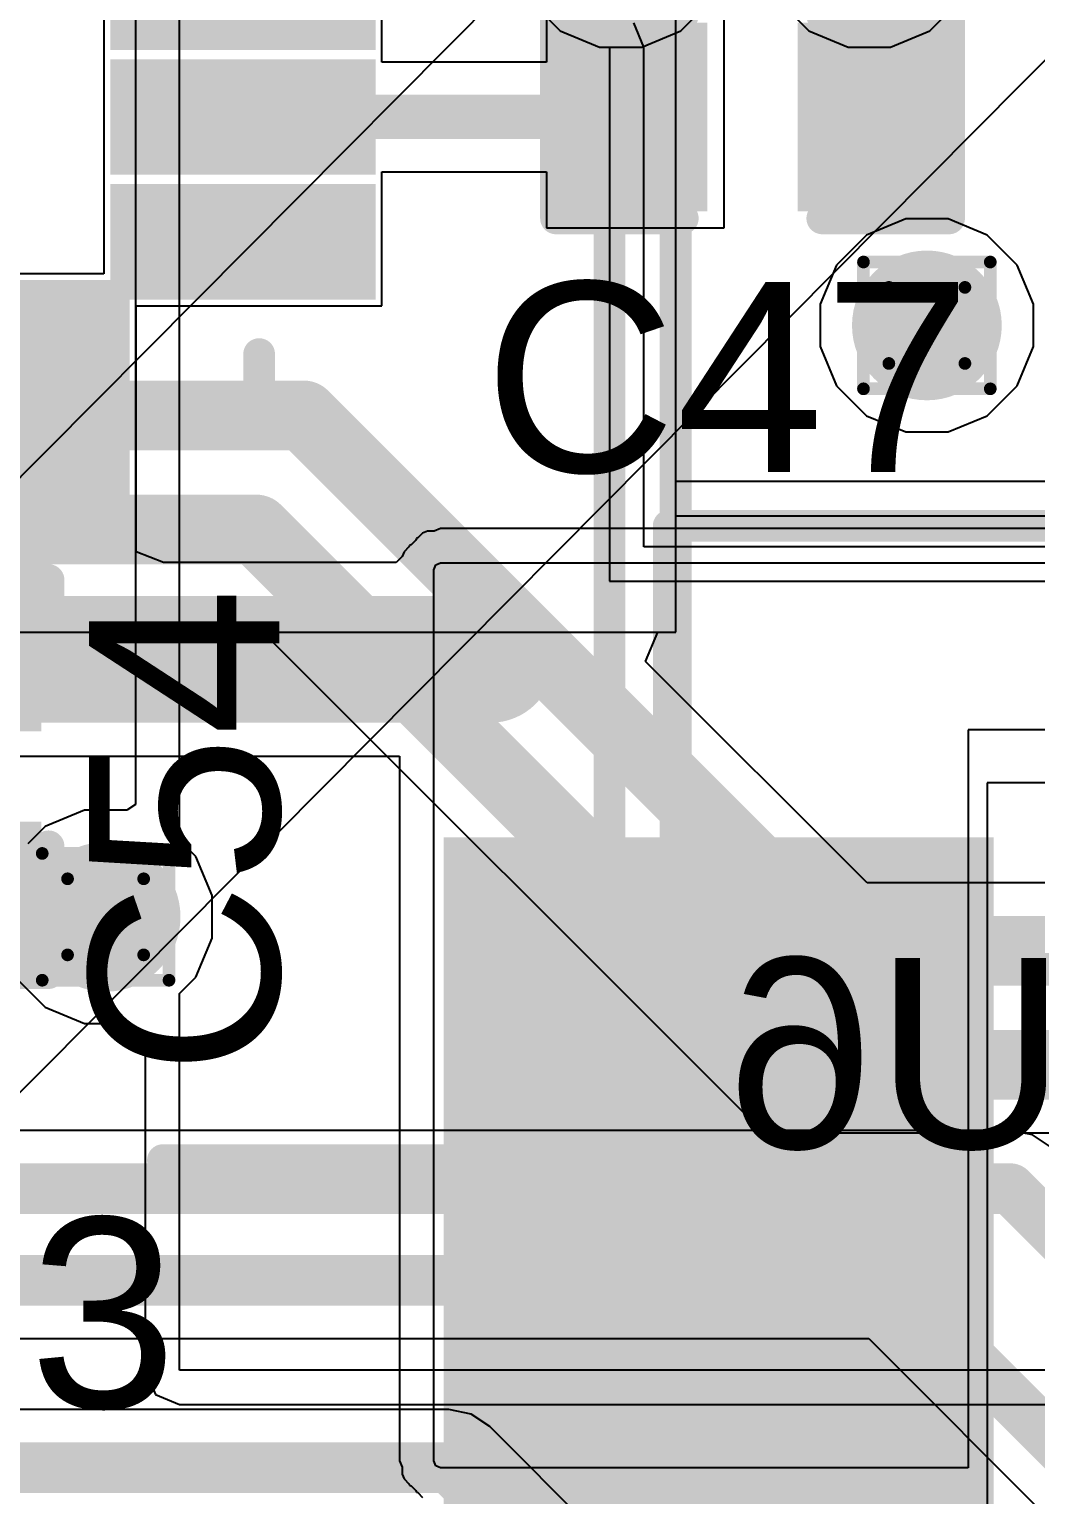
# Model space of a CAD drawing. Header units: inches. Extents: x -6 to 5433, y -4 to 5447.
# Drawn here: x 30.26 to 34.29, y 4.79 to 10.66 of the extents above; entities that cross this region are included whole.
import ezdxf

# ---------------------------------------------------------------- set-up
doc = ezdxf.new("R2010")
doc.units = ezdxf.units.IN
for name, color, linetype in [('Bottom Layer', 5, 'Continuous'), ('Bottom Overlay', 54, 'Continuous'), ('Bottom Solder', 6, 'Continuous'), ('Dimensions', 6, 'Continuous'), ('Drill Drawing', 1, 'Continuous'), ('Ground', 16, 'Continuous'), ('Power', 76, 'Continuous'), ('Top Layer', 1, 'Continuous'), ('Top Overlay', 2, 'Continuous'), ('Top Paste', 8, 'Continuous'), ('Top Solder', 216, 'Continuous'), ('Via Holes', 16, 'Continuous')]:
    doc.layers.add(name, color=color, linetype=linetype)
doc.styles.add('Arial', font='', dxfattribs={"height": 0.2})
doc.styles.get('Arial').set_extended_font_data('Arial')

# ---------------------------------------------------------------- blocks, each defined once
blk = doc.blocks.new('YSPI0520_2R2M__2')
at = {"layer": 'Top Layer'}
for points in [[(-3.5, 1.25), (-1.5, 1.25), (-1.5, -1.25), (-3.5, -1.25)], [(1.5, 1.25), (3.5, 1.25), (3.5, -1.25), (1.5, -1.25)]]:
    blk.add_hatch(color=1, dxfattribs=at).paths.add_polyline_path(points)
at = {"layer": 'Top Paste'}
for points in [[(-3.5, 1.25), (-1.5, 1.25), (-1.5, -1.25), (-3.5, -1.25)], [(1.5, 1.25), (3.5, 1.25), (3.5, -1.25), (1.5, -1.25)]]:
    blk.add_hatch(color=8, dxfattribs=at).paths.add_polyline_path(points)
at = {"layer": 'Top Solder'}
for points in [[(-3.6016, 1.3516), (-1.3984, 1.3516), (-1.3984, -1.3516), (-3.6016, -1.3516)], [(1.3984, 1.3516), (3.6016, 1.3516), (3.6016, -1.3516), (1.3984, -1.3516)]]:
    blk.add_hatch(color=216, dxfattribs=at).paths.add_polyline_path(points)
at = {"layer": 'Top Overlay'}
for points in [[(2.7, 2.6, 0.127, 0.127, 0), (-2.7, 2.6, 0.127, 0.127, 0)], [(-2.7, 2.6, 0.127, 0.127, 0), (-2.7, 1.557, 0.127, 0.127, 0)], [(2.7, 2.6, 0.127, 0.127, 0), (2.7, 1.557, 0.127, 0.127, 0)], [(-2.7, -1.557, 0.127, 0.127, 0), (-2.7, -2.6, 0.127, 0.127, 0)], [(2.7, -1.557, 0.127, 0.127, 0), (2.7, -2.6, 0.127, 0.127, 0)], [(2.7, -2.6, 0.127, 0.127, 0), (-2.7, -2.6, 0.127, 0.127, 0)]]:
    blk.add_lwpolyline(points, format="xyseb", dxfattribs=at)
for points in [[(-2.7317, 2.6, 0.0635, 0.0635, 1), (-2.6682, 2.6, 0.0635, 0.0635, 1)], [(-2.7317, 2.6, 0.0635, 0.0635, 1), (-2.6682, 2.6, 0.0635, 0.0635, 1)], [(2.6682, 2.6, 0.0635, 0.0635, 1), (2.7317, 2.6, 0.0635, 0.0635, 1)], [(2.6682, 2.6, 0.0635, 0.0635, 1), (2.7317, 2.6, 0.0635, 0.0635, 1)], [(-2.7317, 1.557, 0.0635, 0.0635, 1), (-2.6682, 1.557, 0.0635, 0.0635, 1)], [(2.6682, 1.557, 0.0635, 0.0635, 1), (2.7317, 1.557, 0.0635, 0.0635, 1)], [(-2.7317, -1.557, 0.0635, 0.0635, 1), (-2.6682, -1.557, 0.0635, 0.0635, 1)], [(2.6682, -1.557, 0.0635, 0.0635, 1), (2.7317, -1.557, 0.0635, 0.0635, 1)], [(-2.7317, -2.6, 0.0635, 0.0635, 1), (-2.6682, -2.6, 0.0635, 0.0635, 1)], [(-2.7317, -2.6, 0.0635, 0.0635, 1), (-2.6682, -2.6, 0.0635, 0.0635, 1)], [(2.6682, -2.6, 0.0635, 0.0635, 1), (2.7317, -2.6, 0.0635, 0.0635, 1)], [(2.6682, -2.6, 0.0635, 0.0635, 1), (2.7317, -2.6, 0.0635, 0.0635, 1)]]:
    blk.add_lwpolyline(points, format="xyseb", close=True, dxfattribs=at)
blk = doc.blocks.new('BL_R8812AF1_B_18')
at = {"layer": 'Bottom Overlay'}
for points in [[(13.5, 8.9, 0.127, 0.127, 0), (-13.5, 8.9, 0.127, 0.127, 0)], [(13.5, 6.8458, 0.127, 0.127, 0), (13.5, 8.9, 0.127, 0.127, 0)]]:
    blk.add_lwpolyline(points, format="xyseb", dxfattribs=at)
for points in [[(13.4683, 8.9, 0.0635, 0.0635, 1), (13.5318, 8.9, 0.0635, 0.0635, 1)], [(13.4683, 8.9, 0.0635, 0.0635, 1), (13.5318, 8.9, 0.0635, 0.0635, 1)], [(13.4683, 6.8458, 0.0635, 0.0635, 1), (13.5318, 6.8458, 0.0635, 0.0635, 1)]]:
    blk.add_lwpolyline(points, format="xyseb", close=True, dxfattribs=at)
blk = doc.blocks.new('64_VQFN__9_9__22')
at = {"layer": 'Top Layer'}
for points in [[(4.005, -3.12), (4.865, -3.12), (4.865, -3.38), (4.005, -3.38)], [(4.005, -3.62), (4.865, -3.62), (4.865, -3.88), (4.005, -3.88)], [(3.62, -4.005), (3.88, -4.005), (3.88, -4.865), (3.62, -4.865)]]:
    blk.add_hatch(color=1, dxfattribs=at).paths.add_polyline_path(points)
at = {"layer": 'Top Paste'}
for points in [[(4.005, -3.12), (4.865, -3.12), (4.865, -3.38), (4.005, -3.38)], [(4.005, -3.62), (4.865, -3.62), (4.865, -3.88), (4.005, -3.88)], [(3.62, -4.005), (3.88, -4.005), (3.88, -4.865), (3.62, -4.865)]]:
    blk.add_hatch(color=8, dxfattribs=at).paths.add_polyline_path(points)
at = {"layer": 'Top Solder'}
for points in [[(3.9034, -2.5184), (4.9666, -2.5184), (4.9666, -2.9816), (3.9034, -2.9816)], [(3.9034, -3.0184), (4.9666, -3.0184), (4.9666, -3.4816), (3.9034, -3.4816)], [(3.9034, -3.5184), (4.9666, -3.5184), (4.9666, -3.9816), (3.9034, -3.9816)], [(3.5184, -3.9034), (3.9816, -3.9034), (3.9816, -4.9666), (3.5184, -4.9666)]]:
    blk.add_hatch(color=216, dxfattribs=at).paths.add_polyline_path(points)
at = {"layer": 'Top Overlay'}
for points in [[(4.5, -4.5, 0.127, 0.127, 0), (4.5, -4.2, 0.127, 0.127, 0)], [(4.2, -4.5, 0.127, 0.127, 0), (4.5, -4.5, 0.127, 0.127, 0)]]:
    blk.add_lwpolyline(points, format="xyseb", dxfattribs=at)
for points in [[(4.4683, -4.2, 0.0635, 0.0635, 1), (4.5318, -4.2, 0.0635, 0.0635, 1)], [(4.1682, -4.5, 0.0635, 0.0635, 1), (4.2317, -4.5, 0.0635, 0.0635, 1)], [(4.4683, -4.5, 0.0635, 0.0635, 1), (4.5318, -4.5, 0.0635, 0.0635, 1)], [(4.4683, -4.5, 0.0635, 0.0635, 1), (4.5318, -4.5, 0.0635, 0.0635, 1)]]:
    blk.add_lwpolyline(points, format="xyseb", close=True, dxfattribs=at)
blk = doc.blocks.new('TL3340AF160QG_B_50')
at = {"layer": 'Bottom Solder'}
for p in [(0.7722, -1.9528), (-1.6778, -1.9528)]:
    blk.add_line(p, (-5410.5359, -5449.3121), dxfattribs=at)
blk = doc.blocks.new('C___0402_180')
at = {"layer": 'Top Layer'}
for points in [[(-0.6985, -0.3175), (-0.6985, 0.3175), (-0.2413, 0.3175), (-0.2413, -0.3175)], [(0.2413, -0.3175), (0.2413, 0.3175), (0.6985, 0.3175), (0.6985, -0.3175)]]:
    blk.add_hatch(color=1, dxfattribs=at).paths.add_polyline_path(points)
at = {"layer": 'Top Paste'}
for points in [[(-0.6985, -0.3175), (-0.6985, 0.3175), (-0.2413, 0.3175), (-0.2413, -0.3175)], [(0.2413, -0.3175), (0.2413, 0.3175), (0.6985, 0.3175), (0.6985, -0.3175)]]:
    blk.add_hatch(color=8, dxfattribs=at).paths.add_polyline_path(points)
at = {"layer": 'Top Solder'}
for points in [[(-0.7585, -0.3775), (-0.7585, 0.3775), (-0.1813, 0.3775), (-0.1813, -0.3775)], [(0.1813, -0.3775), (0.1813, 0.3775), (0.7585, 0.3775), (0.7585, -0.3775)]]:
    blk.add_hatch(color=216, dxfattribs=at).paths.add_polyline_path(points)
at = {"layer": 'Top Overlay'}
for points in [[(-0.7874, 0.4064, 0.127, 0.127, 0), (-0.7874, -0.4064, 0.127, 0.127, 0)], [(-0.7874, 0.4064, 0.127, 0.127, 0), (-0.2794, 0.4064, 0.127, 0.127, 0)], [(0.2794, 0.4064, 0.127, 0.127, 0), (0.7874, 0.4064, 0.127, 0.127, 0)], [(0.7874, 0.4064, 0.127, 0.127, 0), (0.7874, -0.4064, 0.127, 0.127, 0)], [(-0.7874, -0.4064, 0.127, 0.127, 0), (-0.2794, -0.4064, 0.127, 0.127, 0)], [(0.2794, -0.4064, 0.127, 0.127, 0), (0.7874, -0.4064, 0.127, 0.127, 0)]]:
    blk.add_lwpolyline(points, format="xyseb", dxfattribs=at)
for points in [[(-0.8191, 0.4064, 0.0635, 0.0635, 1), (-0.7556, 0.4064, 0.0635, 0.0635, 1)], [(-0.8191, 0.4064, 0.0635, 0.0635, 1), (-0.7556, 0.4064, 0.0635, 0.0635, 1)], [(-0.3111, 0.4064, 0.0635, 0.0635, 1), (-0.2477, 0.4064, 0.0635, 0.0635, 1)], [(0.2477, 0.4064, 0.0635, 0.0635, 1), (0.3111, 0.4064, 0.0635, 0.0635, 1)], [(0.7556, 0.4064, 0.0635, 0.0635, 1), (0.8191, 0.4064, 0.0635, 0.0635, 1)], [(0.7556, 0.4064, 0.0635, 0.0635, 1), (0.8191, 0.4064, 0.0635, 0.0635, 1)], [(-0.8191, -0.4064, 0.0635, 0.0635, 1), (-0.7556, -0.4064, 0.0635, 0.0635, 1)], [(-0.8191, -0.4064, 0.0635, 0.0635, 1), (-0.7556, -0.4064, 0.0635, 0.0635, 1)], [(-0.3111, -0.4064, 0.0635, 0.0635, 1), (-0.2477, -0.4064, 0.0635, 0.0635, 1)], [(0.2477, -0.4064, 0.0635, 0.0635, 1), (0.3111, -0.4064, 0.0635, 0.0635, 1)], [(0.7556, -0.4064, 0.0635, 0.0635, 1), (0.8191, -0.4064, 0.0635, 0.0635, 1)], [(0.7556, -0.4064, 0.0635, 0.0635, 1), (0.8191, -0.4064, 0.0635, 0.0635, 1)]]:
    blk.add_lwpolyline(points, format="xyseb", close=True, dxfattribs=at)
blk = doc.blocks.new('C___0402_186')
at = {"layer": 'Top Layer'}
for points in [[(-0.6985, -0.3175), (-0.6985, 0.3175), (-0.2413, 0.3175), (-0.2413, -0.3175)], [(0.2413, -0.3175), (0.2413, 0.3175), (0.6985, 0.3175), (0.6985, -0.3175)]]:
    blk.add_hatch(color=1, dxfattribs=at).paths.add_polyline_path(points)
at = {"layer": 'Top Paste'}
for points in [[(-0.6985, -0.3175), (-0.6985, 0.3175), (-0.2413, 0.3175), (-0.2413, -0.3175)], [(0.2413, -0.3175), (0.2413, 0.3175), (0.6985, 0.3175), (0.6985, -0.3175)]]:
    blk.add_hatch(color=8, dxfattribs=at).paths.add_polyline_path(points)
at = {"layer": 'Top Solder'}
for points in [[(-0.7585, -0.3775), (-0.7585, 0.3775), (-0.1813, 0.3775), (-0.1813, -0.3775)], [(0.1813, -0.3775), (0.1813, 0.3775), (0.7585, 0.3775), (0.7585, -0.3775)]]:
    blk.add_hatch(color=216, dxfattribs=at).paths.add_polyline_path(points)
at = {"layer": 'Top Overlay'}
for points in [[(-0.7874, -0.4064, 0.127, 0.127, 0), (-0.7874, 0.4064, 0.127, 0.127, 0)], [(-0.7874, 0.4064, 0.127, 0.127, 0), (-0.2794, 0.4064, 0.127, 0.127, 0)], [(0.2794, 0.4064, 0.127, 0.127, 0), (0.7874, 0.4064, 0.127, 0.127, 0)], [(0.7874, -0.4064, 0.127, 0.127, 0), (0.7874, 0.4064, 0.127, 0.127, 0)], [(-0.7874, -0.4064, 0.127, 0.127, 0), (-0.2794, -0.4064, 0.127, 0.127, 0)], [(0.2794, -0.4064, 0.127, 0.127, 0), (0.7874, -0.4064, 0.127, 0.127, 0)]]:
    blk.add_lwpolyline(points, format="xyseb", dxfattribs=at)
for points in [[(-0.8191, 0.4064, 0.0635, 0.0635, 1), (-0.7556, 0.4064, 0.0635, 0.0635, 1)], [(-0.8191, 0.4064, 0.0635, 0.0635, 1), (-0.7556, 0.4064, 0.0635, 0.0635, 1)], [(-0.3111, 0.4064, 0.0635, 0.0635, 1), (-0.2477, 0.4064, 0.0635, 0.0635, 1)], [(0.2477, 0.4064, 0.0635, 0.0635, 1), (0.3111, 0.4064, 0.0635, 0.0635, 1)], [(0.7556, 0.4064, 0.0635, 0.0635, 1), (0.8191, 0.4064, 0.0635, 0.0635, 1)], [(0.7556, 0.4064, 0.0635, 0.0635, 1), (0.8191, 0.4064, 0.0635, 0.0635, 1)], [(-0.8191, -0.4064, 0.0635, 0.0635, 1), (-0.7556, -0.4064, 0.0635, 0.0635, 1)], [(-0.8191, -0.4064, 0.0635, 0.0635, 1), (-0.7556, -0.4064, 0.0635, 0.0635, 1)], [(-0.3111, -0.4064, 0.0635, 0.0635, 1), (-0.2477, -0.4064, 0.0635, 0.0635, 1)], [(0.2477, -0.4064, 0.0635, 0.0635, 1), (0.3111, -0.4064, 0.0635, 0.0635, 1)], [(0.7556, -0.4064, 0.0635, 0.0635, 1), (0.8191, -0.4064, 0.0635, 0.0635, 1)], [(0.7556, -0.4064, 0.0635, 0.0635, 1), (0.8191, -0.4064, 0.0635, 0.0635, 1)]]:
    blk.add_lwpolyline(points, format="xyseb", close=True, dxfattribs=at)

msp = doc.modelspace()

# ---------------------------------------------------------------- hatches: boundary and pattern name
at = {"layer": 'Bottom Layer'}
h = msp.add_hatch(color=5, dxfattribs=at)
edge = h.paths.add_edge_path()
edge.add_arc((33.8548, 9.4779), 0.3, 0, 360)
h = msp.add_hatch(color=5, dxfattribs=at)
edge = h.paths.add_edge_path()
edge.add_arc((30.5645, 7.1083), 0.3, 0, 360)
at = {"layer": 'Ground'}
h = msp.add_hatch(color=16, dxfattribs=at)
edge = h.paths.add_edge_path()
edge.add_arc((33.8548, 9.4779), 0.3, 0, 360)
h = msp.add_hatch(color=16, dxfattribs=at)
edge = h.paths.add_edge_path()
edge.add_arc((30.5645, 7.1083), 0.3, 0, 360)
at = {"layer": 'Power'}
h = msp.add_hatch(color=76, dxfattribs=at)
edge = h.paths.add_edge_path()
edge.add_arc((33.8548, 9.4779), 0.3, 0, 360)
h = msp.add_hatch(color=76, dxfattribs=at)
edge = h.paths.add_edge_path()
edge.add_arc((30.5645, 7.1083), 0.3, 0, 360)
at = {"layer": 'Top Layer'}
h = msp.add_hatch(color=1, dxfattribs=at)
edge = h.paths.add_edge_path()
edge.add_arc((33.8548, 9.4779), 0.3, 0, 360)
h = msp.add_hatch(color=1, dxfattribs=at)
edge = h.paths.add_edge_path()
edge.add_arc((30.5645, 7.1083), 0.3, 0, 360)
at = {"layer": 'Via Holes'}
h = msp.add_hatch(color=7, dxfattribs=at)
edge = h.paths.add_edge_path()
edge.add_arc((33.8548, 9.4779), 0.15, 0, 360)
h = msp.add_hatch(color=7, dxfattribs=at)
edge = h.paths.add_edge_path()
edge.add_arc((30.5645, 7.1083), 0.15, 0, 360)

# ---------------------------------------------------------------- linework, layer by layer
at = {"layer": 'Bottom Layer'}
for p, q in [((32.8484, 8.2488), (32.8484, 32.0337)), ((32.8484, 8.8519), (32.8484, 23.0328)), ((33.2623, 10.7782), (33.3824, 10.6581)), ((33.8662, 10.6581), (33.9863, 10.7782)), ((33.3824, 10.6581), (33.5394, 10.5931)), ((33.7092, 10.5931), (33.8662, 10.6581)), ((33.5394, 10.5931), (33.7092, 10.5931)), ((33.7699, 9.9049), (33.613, 9.8399)), ((33.9398, 9.9049), (33.7699, 9.9049)), ((34.0967, 9.8399), (33.9398, 9.9049)), ((33.613, 9.8399), (33.4928, 9.7198)), ((34.2168, 9.7198), (34.0967, 9.8399)), ((33.4928, 9.7198), (33.4278, 9.5629)), ((34.2818, 9.5629), (34.2168, 9.7198)), ((33.4278, 9.5629), (33.4278, 9.393)), ((34.2818, 9.393), (34.2818, 9.5629)), ((33.4278, 9.393), (33.4928, 9.2361)), ((34.2168, 9.2361), (34.2818, 9.393)), ((33.4928, 9.2361), (33.613, 9.1159)), ((34.0967, 9.1159), (34.2168, 9.2361)), ((33.613, 9.1159), (33.7699, 9.0509)), ((33.9398, 9.0509), (34.0967, 9.1159)), ((33.7699, 9.0509), (33.9398, 9.0509)), ((41.5017, 8.8519), (32.8484, 8.8519)), ((32.8484, 8.2488), (32.8484, 8.7144)), ((32.8484, 8.7144), (41.5017, 8.7144)), ((15.0175, 8.2488), (32.8484, 8.2488)), ((29.5337, 8.2488), (31.195, 8.2488)), ((31.195, 8.2488), (33.1209, 6.3228)), ((32.728, 8.1314), (32.7766, 8.2488)), ((32.7766, 8.2488), (32.8484, 8.2488)), ((33.6152, 7.2442), (32.728, 8.1314)), ((43.3725, 7.2442), (33.6152, 7.2442)), ((33.1209, 6.3228), (33.1209, 6.3228)), ((33.1209, 6.3228), (33.2092, 6.2639)), ((33.2092, 6.2639), (33.3132, 6.2432)), ((33.3132, 6.2432), (43.6745, 6.2432))]:
    msp.add_line(p, q, dxfattribs=at)
for points in [[(30.0252, 9.1174, 0.2794, 0.2794, 0), (30.6983, 9.1174, 0.2794, 0.2794, 0)], [(30.6983, 9.1174, 0.2794, 0.2794, 0), (31.3575, 9.1174, 0.2794, 0.2794, 0)], [(31.3575, 9.1174, 0.2794, 0.2794, 0), (33.5026, 6.9723, 0.2794, 0.2794, 0)], [(23.4233, 8.6602, 0.2794, 0.2794, 0), (31.1682, 8.6602, 0.2794, 0.2794, 0)], [(31.1682, 8.6602, 0.2794, 0.2794, 0), (33.3132, 6.5151, 0.2794, 0.2794, 0)], [(33.5026, 6.9723, 0.2794, 0.2794, 0), (43.4851, 6.9723, 0.2794, 0.2794, 0)], [(33.3132, 6.5151, 0.2794, 0.2794, 0), (43.6745, 6.5151, 0.2794, 0.2794, 0)]]:
    msp.add_lwpolyline(points, format="xyseb", dxfattribs=at)
for points in [[(30.6284, 9.1174, 0.1397, 0.1397, 1), (30.7681, 9.1174, 0.1397, 0.1397, 1)], [(30.6284, 9.1174, 0.1397, 0.1397, 1), (30.7681, 9.1174, 0.1397, 0.1397, 1)], [(31.2877, 9.1174, 0.1397, 0.1397, 1), (31.4274, 9.1174, 0.1397, 0.1397, 1)], [(31.2877, 9.1174, 0.1397, 0.1397, 1), (31.4274, 9.1174, 0.1397, 0.1397, 1)], [(31.0983, 8.6602, 0.1397, 0.1397, 1), (31.238, 8.6602, 0.1397, 0.1397, 1)], [(31.0983, 8.6602, 0.1397, 0.1397, 1), (31.238, 8.6602, 0.1397, 0.1397, 1)], [(33.4328, 6.9723, 0.1397, 0.1397, 1), (33.5725, 6.9723, 0.1397, 0.1397, 1)], [(33.4328, 6.9723, 0.1397, 0.1397, 1), (33.5725, 6.9723, 0.1397, 0.1397, 1)], [(33.2434, 6.5151, 0.1397, 0.1397, 1), (33.3831, 6.5151, 0.1397, 0.1397, 1)], [(33.2434, 6.5151, 0.1397, 0.1397, 1), (33.3831, 6.5151, 0.1397, 0.1397, 1)]]:
    msp.add_lwpolyline(points, format="xyseb", close=True, dxfattribs=at)
at = {"layer": 'Dimensions'}
msp.add_lwpolyline([(32.5832, 0.9965, 0.127, 0.127, 0), (32.5832, 29.995, 0.127, 0.127, 0)], format="xyseb", dxfattribs=at)
at = {"layer": 'Drill Drawing'}
for points in [[(33.6008, 9.7319, 0.0508, 0.0508, 0), (34.1088, 9.7319, 0.0508, 0.0508, 0)], [(33.6008, 9.2239, 0.0508, 0.0508, 0), (33.6008, 9.7319, 0.0508, 0.0508, 0)], [(34.1088, 9.2239, 0.0508, 0.0508, 0), (34.1088, 9.7319, 0.0508, 0.0508, 0)], [(33.7024, 9.6303, 0.0508, 0.0508, 0), (34.0072, 9.6303, 0.0508, 0.0508, 0)], [(33.7024, 9.3255, 0.0508, 0.0508, 0), (33.7024, 9.6303, 0.0508, 0.0508, 0)], [(34.0072, 9.3255, 0.0508, 0.0508, 0), (34.0072, 9.6303, 0.0508, 0.0508, 0)], [(33.7024, 9.3255, 0.0508, 0.0508, 0), (34.0072, 9.3255, 0.0508, 0.0508, 0)], [(33.6008, 9.2239, 0.0508, 0.0508, 0), (34.1088, 9.2239, 0.0508, 0.0508, 0)], [(30.3105, 7.3623, 0.0508, 0.0508, 0), (30.8185, 7.3623, 0.0508, 0.0508, 0)], [(30.3105, 6.8543, 0.0508, 0.0508, 0), (30.3105, 7.3623, 0.0508, 0.0508, 0)], [(30.8185, 6.8543, 0.0508, 0.0508, 0), (30.8185, 7.3623, 0.0508, 0.0508, 0)], [(30.4121, 7.2607, 0.0508, 0.0508, 0), (30.7169, 7.2607, 0.0508, 0.0508, 0)], [(30.4121, 6.9559, 0.0508, 0.0508, 0), (30.4121, 7.2607, 0.0508, 0.0508, 0)], [(30.7169, 6.9559, 0.0508, 0.0508, 0), (30.7169, 7.2607, 0.0508, 0.0508, 0)], [(30.4121, 6.9559, 0.0508, 0.0508, 0), (30.7169, 6.9559, 0.0508, 0.0508, 0)], [(30.3105, 6.8543, 0.0508, 0.0508, 0), (30.8185, 6.8543, 0.0508, 0.0508, 0)]]:
    msp.add_lwpolyline(points, format="xyseb", dxfattribs=at)
for points in [[(33.5881, 9.7319, 0.0254, 0.0254, 1), (33.6135, 9.7319, 0.0254, 0.0254, 1)], [(33.5881, 9.7319, 0.0254, 0.0254, 1), (33.6135, 9.7319, 0.0254, 0.0254, 1)], [(34.0961, 9.7319, 0.0254, 0.0254, 1), (34.1215, 9.7319, 0.0254, 0.0254, 1)], [(34.0961, 9.7319, 0.0254, 0.0254, 1), (34.1215, 9.7319, 0.0254, 0.0254, 1)], [(33.6897, 9.6303, 0.0254, 0.0254, 1), (33.7151, 9.6303, 0.0254, 0.0254, 1)], [(33.6897, 9.6303, 0.0254, 0.0254, 1), (33.7151, 9.6303, 0.0254, 0.0254, 1)], [(33.9945, 9.6303, 0.0254, 0.0254, 1), (34.0199, 9.6303, 0.0254, 0.0254, 1)], [(33.9945, 9.6303, 0.0254, 0.0254, 1), (34.0199, 9.6303, 0.0254, 0.0254, 1)], [(33.6897, 9.3255, 0.0254, 0.0254, 1), (33.7151, 9.3255, 0.0254, 0.0254, 1)], [(33.6897, 9.3255, 0.0254, 0.0254, 1), (33.7151, 9.3255, 0.0254, 0.0254, 1)], [(33.9945, 9.3255, 0.0254, 0.0254, 1), (34.0199, 9.3255, 0.0254, 0.0254, 1)], [(33.9945, 9.3255, 0.0254, 0.0254, 1), (34.0199, 9.3255, 0.0254, 0.0254, 1)], [(33.5881, 9.2239, 0.0254, 0.0254, 1), (33.6135, 9.2239, 0.0254, 0.0254, 1)], [(33.5881, 9.2239, 0.0254, 0.0254, 1), (33.6135, 9.2239, 0.0254, 0.0254, 1)], [(34.0961, 9.2239, 0.0254, 0.0254, 1), (34.1215, 9.2239, 0.0254, 0.0254, 1)], [(34.0961, 9.2239, 0.0254, 0.0254, 1), (34.1215, 9.2239, 0.0254, 0.0254, 1)], [(30.2978, 7.3623, 0.0254, 0.0254, 1), (30.3232, 7.3623, 0.0254, 0.0254, 1)], [(30.2978, 7.3623, 0.0254, 0.0254, 1), (30.3232, 7.3623, 0.0254, 0.0254, 1)], [(30.8058, 7.3623, 0.0254, 0.0254, 1), (30.8312, 7.3623, 0.0254, 0.0254, 1)], [(30.8058, 7.3623, 0.0254, 0.0254, 1), (30.8312, 7.3623, 0.0254, 0.0254, 1)], [(30.3994, 7.2607, 0.0254, 0.0254, 1), (30.4248, 7.2607, 0.0254, 0.0254, 1)], [(30.3994, 7.2607, 0.0254, 0.0254, 1), (30.4248, 7.2607, 0.0254, 0.0254, 1)], [(30.7042, 7.2607, 0.0254, 0.0254, 1), (30.7296, 7.2607, 0.0254, 0.0254, 1)], [(30.7042, 7.2607, 0.0254, 0.0254, 1), (30.7296, 7.2607, 0.0254, 0.0254, 1)], [(30.3994, 6.9559, 0.0254, 0.0254, 1), (30.4248, 6.9559, 0.0254, 0.0254, 1)], [(30.3994, 6.9559, 0.0254, 0.0254, 1), (30.4248, 6.9559, 0.0254, 0.0254, 1)], [(30.7042, 6.9559, 0.0254, 0.0254, 1), (30.7296, 6.9559, 0.0254, 0.0254, 1)], [(30.7042, 6.9559, 0.0254, 0.0254, 1), (30.7296, 6.9559, 0.0254, 0.0254, 1)], [(30.2978, 6.8543, 0.0254, 0.0254, 1), (30.3232, 6.8543, 0.0254, 0.0254, 1)], [(30.2978, 6.8543, 0.0254, 0.0254, 1), (30.3232, 6.8543, 0.0254, 0.0254, 1)], [(30.8058, 6.8543, 0.0254, 0.0254, 1), (30.8312, 6.8543, 0.0254, 0.0254, 1)], [(30.8058, 6.8543, 0.0254, 0.0254, 1), (30.8312, 6.8543, 0.0254, 0.0254, 1)]]:
    msp.add_lwpolyline(points, format="xyseb", close=True, dxfattribs=at)
at = {"layer": 'Ground'}
for p, q in [((32.2659, 10.7781), (32.386, 10.658)), ((32.8697, 10.658), (32.9899, 10.7781)), ((32.386, 10.658), (32.5429, 10.593)), ((32.7128, 10.593), (32.8697, 10.658)), ((32.5429, 10.593), (32.7128, 10.593)), ((34.1891, 6.2522), (24.0596, 6.2522)), ((34.2783, 6.2344), (34.1891, 6.2522)), ((34.3539, 6.1839), (34.2783, 6.2344)), ((16.9843, 5.4184), (33.622, 5.4184)), ((33.622, 5.4184), (34.3742, 4.6662)), ((31.9392, 5.134), (21.0598, 5.134)), ((32.0284, 5.1163), (31.9392, 5.134)), ((32.1041, 5.0658), (32.0284, 5.1163)), ((33.2636, 3.9062), (32.1041, 5.0658))]:
    msp.add_line(p, q, dxfattribs=at)
for points in [[(11.8671, 6.0191, 0.2032, 0.2032, 0), (34.1891, 6.0191, 0.2032, 0.2032, 0)], [(34.1891, 6.0191, 0.2032, 0.2032, 0), (35.8572, 4.351, 0.2032, 0.2032, 0)], [(12.8859, 5.6515, 0.2032, 0.2032, 0), (33.7185, 5.6515, 0.2032, 0.2032, 0)], [(33.7185, 5.6515, 0.2032, 0.2032, 0), (34.6073, 4.7627, 0.2032, 0.2032, 0)], [(21.0598, 4.901, 0.2032, 0.2032, 0), (31.9392, 4.901, 0.2032, 0.2032, 0)], [(31.9392, 4.901, 0.2032, 0.2032, 0), (33.3573, 3.4829, 0.2032, 0.2032, 0)]]:
    msp.add_lwpolyline(points, format="xyseb", dxfattribs=at)
for points in [[(34.1383, 6.0191, 0.1016, 0.1016, 1), (34.2399, 6.0191, 0.1016, 0.1016, 1)], [(34.1383, 6.0191, 0.1016, 0.1016, 1), (34.2399, 6.0191, 0.1016, 0.1016, 1)], [(33.6677, 5.6515, 0.1016, 0.1016, 1), (33.7693, 5.6515, 0.1016, 0.1016, 1)], [(33.6677, 5.6515, 0.1016, 0.1016, 1), (33.7693, 5.6515, 0.1016, 0.1016, 1)], [(31.8884, 4.901, 0.1016, 0.1016, 1), (31.99, 4.901, 0.1016, 0.1016, 1)], [(31.8884, 4.901, 0.1016, 0.1016, 1), (31.99, 4.901, 0.1016, 0.1016, 1)]]:
    msp.add_lwpolyline(points, format="xyseb", close=True, dxfattribs=at)
at = {"layer": 'Power'}
for p, q in [((30.861, 7.4156), (30.861, 20.777)), ((30.6846, 20.5735), (30.6846, 8.751)), ((32.2659, 10.7781), (32.386, 10.658)), ((33.2623, 10.7782), (33.3824, 10.6581)), ((33.8662, 10.6581), (33.9863, 10.7782)), ((32.7207, 10.593), (32.6804, 10.6902)), ((32.386, 10.658), (32.5429, 10.593)), ((33.3824, 10.6581), (33.5394, 10.5931)), ((33.7092, 10.5931), (33.8662, 10.6581)), ((32.5429, 10.593), (32.5832, 10.593)), ((32.5832, 10.593), (32.5832, 8.4533)), ((32.7207, 8.5908), (32.7207, 10.593)), ((33.5394, 10.5931), (33.7092, 10.5931)), ((33.7699, 9.9049), (33.613, 9.8399)), ((33.9398, 9.9049), (33.7699, 9.9049)), ((34.0967, 9.8399), (33.9398, 9.9049)), ((33.613, 9.8399), (33.4928, 9.7198)), ((34.2168, 9.7198), (34.0967, 9.8399)), ((33.4928, 9.7198), (33.4278, 9.5629)), ((34.2818, 9.5629), (34.2168, 9.7198)), ((33.4278, 9.5629), (33.4278, 9.393)), ((34.2818, 9.393), (34.2818, 9.5629)), ((33.4278, 9.393), (33.4928, 9.2361)), ((34.2168, 9.2361), (34.2818, 9.393)), ((33.4928, 9.2361), (33.613, 9.1159)), ((34.0967, 9.1159), (34.2168, 9.2361)), ((33.613, 9.1159), (33.7699, 9.0509)), ((33.9398, 9.0509), (34.0967, 9.1159)), ((33.7699, 9.0509), (33.9398, 9.0509)), ((30.6846, 8.751), (30.6846, 7.5589)), ((47.367, 8.5908), (32.7207, 8.5908)), ((32.5832, 8.4533), (47.4815, 8.4533)), ((30.4795, 7.5353), (30.3226, 7.4703)), ((30.6494, 7.5353), (30.4795, 7.5353)), ((30.6846, 7.5589), (30.6494, 7.5353)), ((30.3226, 7.4703), (30.2532, 7.401)), ((30.9265, 7.3502), (30.861, 7.4156)), ((30.9915, 7.1933), (30.9265, 7.3502)), ((30.9915, 7.0234), (30.9915, 7.1933)), ((30.9265, 6.8664), (30.9915, 7.0234)), ((30.2025, 6.8664), (30.3226, 6.7463)), ((30.861, 6.801), (30.9265, 6.8664)), ((30.861, 5.292), (30.861, 6.801)), ((30.3226, 6.7463), (30.4795, 6.6813)), ((30.4795, 6.6813), (30.6494, 6.6813)), ((30.6494, 6.6813), (30.7235, 6.6318)), ((30.7235, 6.6318), (30.7235, 5.292)), ((30.7235, 5.292), (30.7638, 5.1948)), ((40.8419, 5.292), (30.861, 5.292)), ((30.7638, 5.1948), (30.861, 5.1546)), ((30.861, 5.1546), (40.8419, 5.1546))]:
    msp.add_line(p, q, dxfattribs=at)
at = {"layer": 'Top Layer'}
for p, q in [((30.5576, 11.5561), (30.5576, 10.5561)), ((31.6716, 10.5332), (31.6716, 11.0561)), ((33.042, 9.8686), (33.042, 10.7575)), ((32.3308, 10.7131), (32.3308, 10.5332)), ((30.5576, 10.5561), (30.5576, 9.6851)), ((32.3308, 10.5332), (31.6716, 10.5332)), ((31.6716, 9.5561), (31.6716, 10.0929)), ((31.6716, 10.0929), (32.3308, 10.0929)), ((32.3308, 10.0929), (32.3308, 9.8686)), ((32.3308, 9.8686), (33.042, 9.8686)), ((30.5576, 9.6851), (26.3884, 9.6851)), ((30.6866, 8.5711), (30.6866, 9.5561)), ((30.6866, 9.5561), (31.6716, 9.5561)), ((31.8347, 8.6456), (31.8154, 8.6262)), ((31.8541, 8.6536), (31.8347, 8.6456)), ((31.8347, 8.6456), (31.8347, 8.6456)), ((31.8347, 8.6456), (31.8347, 8.6456)), ((31.8814, 8.6536), (31.8541, 8.6536)), ((31.9067, 8.664), (31.8814, 8.6536)), ((35.2771, 8.664), (31.9067, 8.664)), ((31.7797, 8.5905), (31.7603, 8.5712)), ((31.7821, 8.5964), (31.7797, 8.5905)), ((31.7881, 8.5989), (31.7821, 8.5964)), ((31.807, 8.6179), (31.7881, 8.5989)), ((31.8095, 8.6238), (31.807, 8.6179)), ((31.8154, 8.6262), (31.8095, 8.6238)), ((30.7961, 8.5286), (30.6866, 8.5711)), ((31.7291, 8.5286), (30.7961, 8.5286)), ((31.7523, 8.5518), (31.7291, 8.5286)), ((31.7603, 8.5712), (31.7523, 8.5518)), ((31.7603, 8.5712), (31.7603, 8.5712)), ((31.7603, 8.5712), (31.7603, 8.5712)), ((31.8793, 8.4992), (31.8873, 8.5186)), ((31.8873, 8.5186), (31.9067, 8.5266)), ((31.9067, 8.5266), (40.1141, 8.5266)), ((31.8793, 7.7517), (31.8793, 8.4992)), ((35.9664, 7.858), (34.0204, 7.858)), ((34.0204, 7.858), (34.0204, 4.901)), ((29.9296, 7.7517), (31.7419, 7.7517)), ((31.7419, 7.7517), (31.7419, 6.4114)), ((31.8793, 6.4114), (31.8793, 7.7517)), ((39.2324, 7.6454), (34.0966, 7.6454)), ((34.0966, 7.6454), (34.0966, 4.7425)), ((31.7419, 6.4114), (31.7419, 4.9283)), ((31.8793, 4.9283), (31.8793, 6.4114)), ((31.7419, 4.9283), (31.7523, 4.9031)), ((31.7523, 4.9031), (31.7523, 4.8757)), ((31.7523, 4.8757), (31.7603, 4.8564)), ((31.8873, 4.909), (31.8793, 4.9283)), ((31.9067, 4.901), (31.8873, 4.909)), ((34.0204, 4.901), (31.9067, 4.901)), ((31.7603, 4.8564), (31.7603, 4.8564)), ((31.7603, 4.8564), (31.7603, 4.8564)), ((31.7603, 4.8564), (31.7797, 4.837)), ((31.7797, 4.837), (31.7821, 4.8311)), ((31.7821, 4.8311), (31.7881, 4.8287)), ((31.7881, 4.8287), (31.807, 4.8097)), ((31.807, 4.8097), (31.8095, 4.8038)), ((31.8095, 4.8038), (31.8154, 4.8013)), ((31.8154, 4.8013), (31.8347, 4.782))]:
    msp.add_line(p, q, dxfattribs=at)
for points in [[(32.6279, 10.3716, 0.1778, 0.1778, 0), (32.6279, 11.02, 0.1778, 0.1778, 0)], [(33.6262, 10.3131, 0.254, 0.254, 0), (33.6262, 11.0182, 0.254, 0.254, 0)], [(32.6279, 10.3716, 0.1778, 0.1778, 0), (32.6864, 10.3131, 0.1778, 0.1778, 0)], [(31.1146, 10.3131, 0.1778, 0.1778, 0), (32.6864, 10.3131, 0.1778, 0.1778, 0)], [(29.9296, 8.1402, 0.508, 0.508, 0), (32.1072, 8.1402, 0.508, 0.508, 0)]]:
    msp.add_lwpolyline(points, format="xyseb", dxfattribs=at)
for points in [[(32.5834, 10.3716, 0.0889, 0.0889, 1), (32.6723, 10.3716, 0.0889, 0.0889, 1)], [(32.5834, 10.3716, 0.0889, 0.0889, 1), (32.6723, 10.3716, 0.0889, 0.0889, 1)], [(31.0702, 10.3131, 0.0889, 0.0889, 1), (31.1591, 10.3131, 0.0889, 0.0889, 1)], [(32.642, 10.3131, 0.0889, 0.0889, 1), (32.7309, 10.3131, 0.0889, 0.0889, 1)], [(32.642, 10.3131, 0.0889, 0.0889, 1), (32.7309, 10.3131, 0.0889, 0.0889, 1)], [(33.5627, 10.3131, 0.127, 0.127, 1), (33.6897, 10.3131, 0.127, 0.127, 1)], [(31.9802, 8.1402, 0.254, 0.254, 1), (32.2342, 8.1402, 0.254, 0.254, 1)]]:
    msp.add_lwpolyline(points, format="xyseb", close=True, dxfattribs=at)

# ---------------------------------------------------------------- block references
for name, p, rotation in [('TL3340AF160QG_B_50', (22.3163, -1.819), 180), ('BL_R8812AF1_B_18', (23.9484, 19.6337), 270), ('YSPI0520_2R2M__2', (35.5204, 6.0748), 180), ('C___0402_180', (29.9296, 7.6703), 90)]:
    msp.add_blockref(name, p, dxfattribs=dict(rotation=rotation))
for name, p in [('64_VQFN__9_9__22', (26.6796, 13.5631)), ('C___0402_186', (33.1563, 10.3131))]:
    msp.add_blockref(name, p)

# ---------------------------------------------------------------- texts
at = {"layer": 'Bottom Overlay', "style": 'Arial', "text_generation_flag": 2}
msp.add_text('U6', height=0.762, dxfattribs=at).set_placement((34.4148, 6.1813))
at = {"layer": 'Top Overlay', "style": 'Arial'}
for s, p in [('C47', (32.0805, 8.8901)), ('D13', (28.8979, 5.1411))]:
    msp.add_text(s, height=0.762, dxfattribs=at).set_placement(p)
msp.add_text('C54', height=0.762, rotation=90, dxfattribs=at).set_placement((31.2605, 6.4737))

doc.saveas('drawing.dxf')
